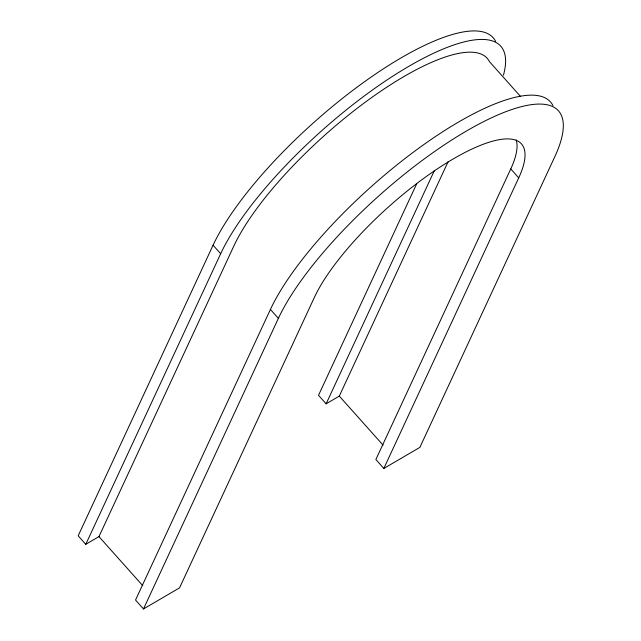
<?xml version="1.0" encoding="UTF-8"?>
<svg xmlns="http://www.w3.org/2000/svg" width="641" height="641" viewBox="0 0 641 641"><rect width="100%" height="100%" fill="white"/><g stroke="black" fill="none" stroke-linecap="round" stroke-linejoin="round"><path stroke-width="0.96" d="M495.597 41.353A190.201 56.232 -41.8 0 0 363.118 82.745A190.201 56.232 -41.8 0 0 213.06 245.215L78.178 535.804L85.774 544.313L98.962 536.613L233.845 246.016A172.052 50.871 -41.8 0 1 369.585 99.043A172.052 50.871 -41.8 0 1 489.428 61.608L520.604 96.527M85.774 544.313L220.664 253.724A190.201 56.232 -41.8 0 1 396.154 74.027A190.201 56.232 -41.8 0 1 503.441 75.221M552.951 105.581A190.201 56.232 -41.8 0 0 420.472 146.973A190.201 56.232 -41.8 0 0 270.414 309.443L135.531 600.032L143.488 608.95L179.544 587.869L314.435 297.28A140.579 41.561 -41.8 0 1 453.019 159.064A140.579 41.561 -41.8 0 1 518.721 177.861L383.831 468.451L375.866 459.533L510.757 168.944A140.579 41.561 -41.8 0 0 516.213 139.962M143.488 608.95L278.378 318.361A190.201 56.232 -41.8 0 1 465.879 131.357A190.201 56.232 -41.8 0 1 554.777 156.781L419.887 447.37L383.831 468.451M416.73 183.719L318.513 395.305L326.117 403.822L339.297 396.114L448.051 161.82M326.117 403.822L434.446 170.434M510.757 168.944L518.721 177.861M213.06 245.215L220.664 253.724M270.414 309.443L278.378 318.361M339.297 396.114L383.086 445.142M98.962 536.613L142.743 585.642"/></g></svg>
